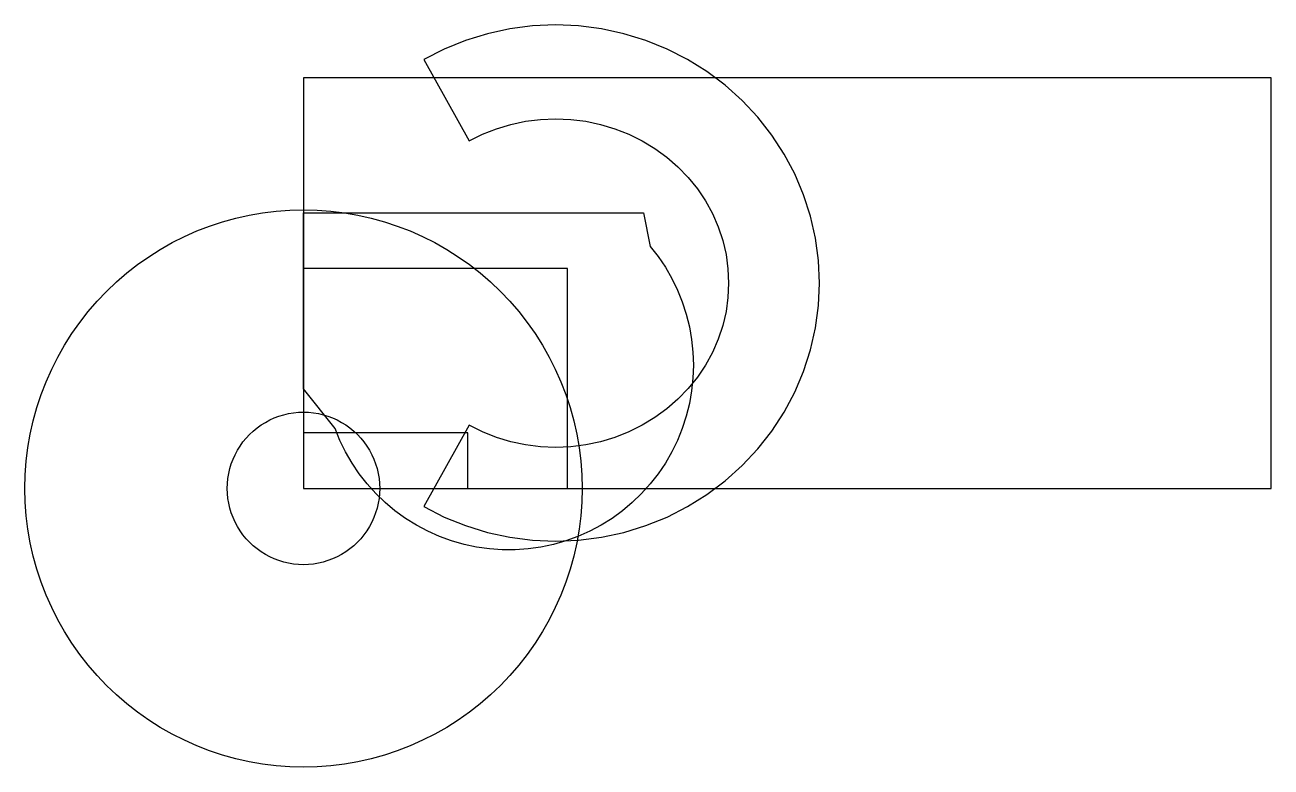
# Model space of a CAD drawing. Header units: millimetres. Extents: x -95 to 330, y -95 to 158.
import ezdxf

# ---------------------------------------------------------------- set-up
doc = ezdxf.new("R2010")
doc.units = ezdxf.units.MM
for name, color, linetype in [('C_RECESS', 7, 'Continuous'), ('LARGE_PLATE', 7, 'Continuous'), ('LARGE_ROUND', 7, 'Continuous'), ('RECTANGLE', 7, 'Continuous'), ('ROUND_CORNER', 7, 'Continuous'), ('SMALL_RECT', 7, 'Continuous'), ('SMALL_ROUND', 7, 'Continuous')]:
    doc.layers.add(name, color=color, linetype=linetype)

msp = doc.modelspace()

# ---------------------------------------------------------------- linework, layer by layer
at = {"layer": 'C_RECESS'}
msp.add_lwpolyline([(41, -6.2102), (47.9644, -9.7551), (55.2182, -12.693), (62.7063, -15.0015), (70.3717, -16.6631), (78.156, -17.6651), (86, -18), (93.844, -17.6651), (101.6283, -16.6631), (109.2937, -15.0015), (116.7818, -12.693), (124.0356, -9.7551), (131, -6.2102), (137.6219, -2.0854), (143.8509, 2.5881), (149.6396, 7.7746), (154.944, 13.4347), (159.7237, 19.5253), (163.9423, 26), (167.5677, 32.8096), (170.5723, 39.9022), (172.9333, 47.2239), (174.6327, 54.719), (175.6575, 62.3303), (176, 70), (175.6575, 77.6697), (174.6327, 85.281), (172.9333, 92.7761), (170.5723, 100.0978), (167.5677, 107.1904), (163.9423, 114), (159.7237, 120.4747), (154.944, 126.5653), (149.6396, 132.2254), (143.8509, 137.4119), (137.6219, 142.0854), (131, 146.2102), (124.0356, 149.7551), (116.7818, 152.693), (109.2937, 155.0015), (101.6283, 156.6631), (93.844, 157.6651), (86, 158), (78.156, 157.6651), (70.3717, 156.6631), (62.7063, 155.0015), (55.2182, 152.693), (47.9644, 149.7551), (41, 146.2102), (56.5, 118.4974), (61.0655, 120.7532), (65.8208, 122.6228), (70.7297, 124.0918), (75.7548, 125.1492), (80.8578, 125.7869), (86, 126), (91.1422, 125.7869), (96.2452, 125.1492), (101.2703, 124.0918), (106.1792, 122.6228), (110.9345, 120.7532), (115.5, 118.4974), (119.841, 115.8725), (123.9245, 112.8985), (127.7193, 109.598), (131.1966, 105.9961), (134.33, 102.1203), (137.0955, 98), (139.4722, 93.6666), (141.4419, 89.1531), (142.9896, 84.4939), (144.1037, 79.7243), (144.7755, 74.8807), (145, 70), (144.7755, 65.1193), (144.1037, 60.2757), (142.9896, 55.5061), (141.4419, 50.8469), (139.4722, 46.3334), (137.0955, 42), (134.33, 37.8797), (131.1966, 34.0039), (127.7193, 30.402), (123.9245, 27.1015), (119.841, 24.1275), (115.5, 21.5026), (110.9345, 19.2468), (106.1792, 17.3772), (101.2703, 15.9082), (96.2452, 14.8508), (91.1422, 14.2131), (86, 14), (80.8578, 14.2131), (75.7548, 14.8508), (70.7297, 15.9082), (65.8208, 17.3772), (61.0655, 19.2468), (56.5, 21.5026)], close=True, dxfattribs=at)
at = {"layer": 'LARGE_PLATE'}
msp.add_lwpolyline([(0, 0), (330, 0), (330, 140), (0, 140)], close=True, dxfattribs=at)
at = {"layer": 'LARGE_ROUND'}
msp.add_lwpolyline([(95, 0), (94.8856, -4.6614), (94.5425, -9.3116), (93.9718, -13.9394), (93.1746, -18.5336), (92.153, -23.0831), (90.9093, -27.577), (89.4467, -32.0045), (87.7686, -36.3549), (85.879, -40.6177), (83.7825, -44.7827), (81.4842, -48.8398), (78.9896, -52.7792), (76.3047, -56.5914), (73.436, -60.2674), (70.3904, -63.7981), (67.1751, -67.1751), (63.7981, -70.3904), (60.2674, -73.436), (56.5914, -76.3047), (52.7792, -78.9896), (48.8398, -81.4842), (44.7827, -83.7825), (40.6177, -85.879), (36.3549, -87.7686), (32.0045, -89.4467), (27.577, -90.9093), (23.0831, -92.153), (18.5336, -93.1746), (13.9394, -93.9718), (9.3116, -94.5425), (4.6614, -94.8856), (0, -95), (-4.6614, -94.8856), (-9.3116, -94.5425), (-13.9394, -93.9718), (-18.5336, -93.1746), (-23.0831, -92.153), (-27.577, -90.9093), (-32.0045, -89.4467), (-36.3549, -87.7686), (-40.6177, -85.879), (-44.7827, -83.7825), (-48.8398, -81.4842), (-52.7792, -78.9896), (-56.5914, -76.3047), (-60.2674, -73.436), (-63.7981, -70.3904), (-67.1751, -67.1751), (-70.3904, -63.7981), (-73.436, -60.2674), (-76.3047, -56.5914), (-78.9896, -52.7792), (-81.4842, -48.8398), (-83.7825, -44.7827), (-85.879, -40.6177), (-87.7686, -36.3549), (-89.4467, -32.0045), (-90.9093, -27.577), (-92.153, -23.0831), (-93.1746, -18.5336), (-93.9718, -13.9394), (-94.5425, -9.3116), (-94.8856, -4.6614), (-95, 0), (-94.8856, 4.6614), (-94.5425, 9.3116), (-93.9718, 13.9394), (-93.1746, 18.5336), (-92.153, 23.0831), (-90.9093, 27.577), (-89.4467, 32.0045), (-87.7686, 36.3549), (-85.879, 40.6177), (-83.7825, 44.7827), (-81.4842, 48.8398), (-78.9896, 52.7792), (-76.3047, 56.5914), (-73.436, 60.2674), (-70.3904, 63.7981), (-67.1751, 67.1751), (-63.7981, 70.3904), (-60.2674, 73.436), (-56.5914, 76.3047), (-52.7792, 78.9896), (-48.8398, 81.4842), (-44.7827, 83.7825), (-40.6177, 85.879), (-36.3549, 87.7686), (-32.0045, 89.4467), (-27.577, 90.9093), (-23.0831, 92.153), (-18.5336, 93.1746), (-13.9394, 93.9718), (-9.3116, 94.5425), (-4.6614, 94.8856), (0, 95), (4.6614, 94.8856), (9.3116, 94.5425), (13.9394, 93.9718), (18.5336, 93.1746), (23.0831, 92.153), (27.577, 90.9093), (32.0045, 89.4467), (36.3549, 87.7686), (40.6177, 85.879), (44.7827, 83.7825), (48.8398, 81.4842), (52.7792, 78.9896), (56.5914, 76.3047), (60.2674, 73.436), (63.7981, 70.3904), (67.1751, 67.1751), (70.3904, 63.7981), (73.436, 60.2674), (76.3047, 56.5914), (78.9896, 52.7792), (81.4842, 48.8398), (83.7825, 44.7827), (85.879, 40.6177), (87.7686, 36.3549), (89.4467, 32.0045), (90.9093, 27.577), (92.153, 23.0831), (93.1746, 18.5336), (93.9718, 13.9394), (94.5425, 9.3116), (94.8856, 4.6614)], close=True, dxfattribs=at)
at = {"layer": 'RECTANGLE'}
msp.add_lwpolyline([(0, 0), (90, 0), (90, 75), (0, 75)], close=True, dxfattribs=at)
at = {"layer": 'ROUND_CORNER'}
msp.add_lwpolyline([(0, 94), (116, 94), (118.2608, 82.4956), (118.2608, 82.4956), (120.9681, 79.0305), (123.427, 75.3849), (125.6257, 71.5767), (127.5534, 67.6244), (129.2006, 63.5473), (130.5595, 59.3652), (131.6233, 55.0984), (132.3869, 50.7679), (132.8465, 46.3947), (133, 42), (132.8465, 37.6053), (132.3869, 33.2321), (131.6233, 28.9016), (130.5595, 24.6348), (129.2006, 20.4527), (127.5534, 16.3756), (125.6257, 12.4233), (123.427, 8.6151), (120.9681, 4.9695), (118.2608, 1.5044), (115.3184, -1.7635), (112.1552, -4.8181), (108.7867, -7.6447), (105.2292, -10.2294), (101.5, -12.5596), (97.6174, -14.624), (93.6002, -16.4126), (89.4681, -17.9166), (85.2411, -19.1286), (80.9398, -20.0429), (76.5853, -20.6549), (72.1987, -20.9616), (67.8013, -20.9616), (63.4147, -20.6549), (59.0602, -20.0429), (54.7589, -19.1286), (50.5319, -17.9166), (46.3998, -16.4126), (42.3826, -14.624), (38.5, -12.5596), (34.7708, -10.2294), (31.2133, -7.6447), (27.8448, -4.8181), (24.6816, -1.7635), (21.7392, 1.5044), (19.0319, 4.9695), (16.573, 8.6151), (14.3743, 12.4233), (12.4466, 16.3756), (10.7994, 20.4527), (0, 34)], close=True, dxfattribs=at)
at = {"layer": 'SMALL_RECT'}
msp.add_lwpolyline([(0, 0), (56, 0), (56, 19), (0, 19)], close=True, dxfattribs=at)
at = {"layer": 'SMALL_ROUND'}
msp.add_lwpolyline([(26, 0), (25.9443, -1.7005), (25.7776, -3.3937), (25.5004, -5.0723), (25.1141, -6.7293), (24.6202, -8.3574), (24.0209, -9.9498), (23.3187, -11.4995), (22.5167, -13), (21.6182, -14.4448), (20.6272, -15.8278), (19.5478, -17.143), (18.3848, -18.3848), (17.143, -19.5478), (15.8278, -20.6272), (14.4448, -21.6182), (13, -22.5167), (11.4995, -23.3187), (9.9498, -24.0209), (8.3574, -24.6202), (6.7293, -25.1141), (5.0723, -25.5004), (3.3937, -25.7776), (1.7005, -25.9443), (0, -26), (-1.7005, -25.9443), (-3.3937, -25.7776), (-5.0723, -25.5004), (-6.7293, -25.1141), (-8.3574, -24.6202), (-9.9498, -24.0209), (-11.4995, -23.3187), (-13, -22.5167), (-14.4448, -21.6182), (-15.8278, -20.6272), (-17.143, -19.5478), (-18.3848, -18.3848), (-19.5478, -17.143), (-20.6272, -15.8278), (-21.6182, -14.4448), (-22.5167, -13), (-23.3187, -11.4995), (-24.0209, -9.9498), (-24.6202, -8.3574), (-25.1141, -6.7293), (-25.5004, -5.0723), (-25.7776, -3.3937), (-25.9443, -1.7005), (-26, 0), (-25.9443, 1.7005), (-25.7776, 3.3937), (-25.5004, 5.0723), (-25.1141, 6.7293), (-24.6202, 8.3574), (-24.0209, 9.9498), (-23.3187, 11.4995), (-22.5167, 13), (-21.6182, 14.4448), (-20.6272, 15.8278), (-19.5478, 17.143), (-18.3848, 18.3848), (-17.143, 19.5478), (-15.8278, 20.6272), (-14.4448, 21.6182), (-13, 22.5167), (-11.4995, 23.3187), (-9.9498, 24.0209), (-8.3574, 24.6202), (-6.7293, 25.1141), (-5.0723, 25.5004), (-3.3937, 25.7776), (-1.7005, 25.9443), (0, 26), (1.7005, 25.9443), (3.3937, 25.7776), (5.0723, 25.5004), (6.7293, 25.1141), (8.3574, 24.6202), (9.9498, 24.0209), (11.4995, 23.3187), (13, 22.5167), (14.4448, 21.6182), (15.8278, 20.6272), (17.143, 19.5478), (18.3848, 18.3848), (19.5478, 17.143), (20.6272, 15.8278), (21.6182, 14.4448), (22.5167, 13), (23.3187, 11.4995), (24.0209, 9.9498), (24.6202, 8.3574), (25.1141, 6.7293), (25.5004, 5.0723), (25.7776, 3.3937), (25.9443, 1.7005)], close=True, dxfattribs=at)

doc.saveas('drawing.dxf')
